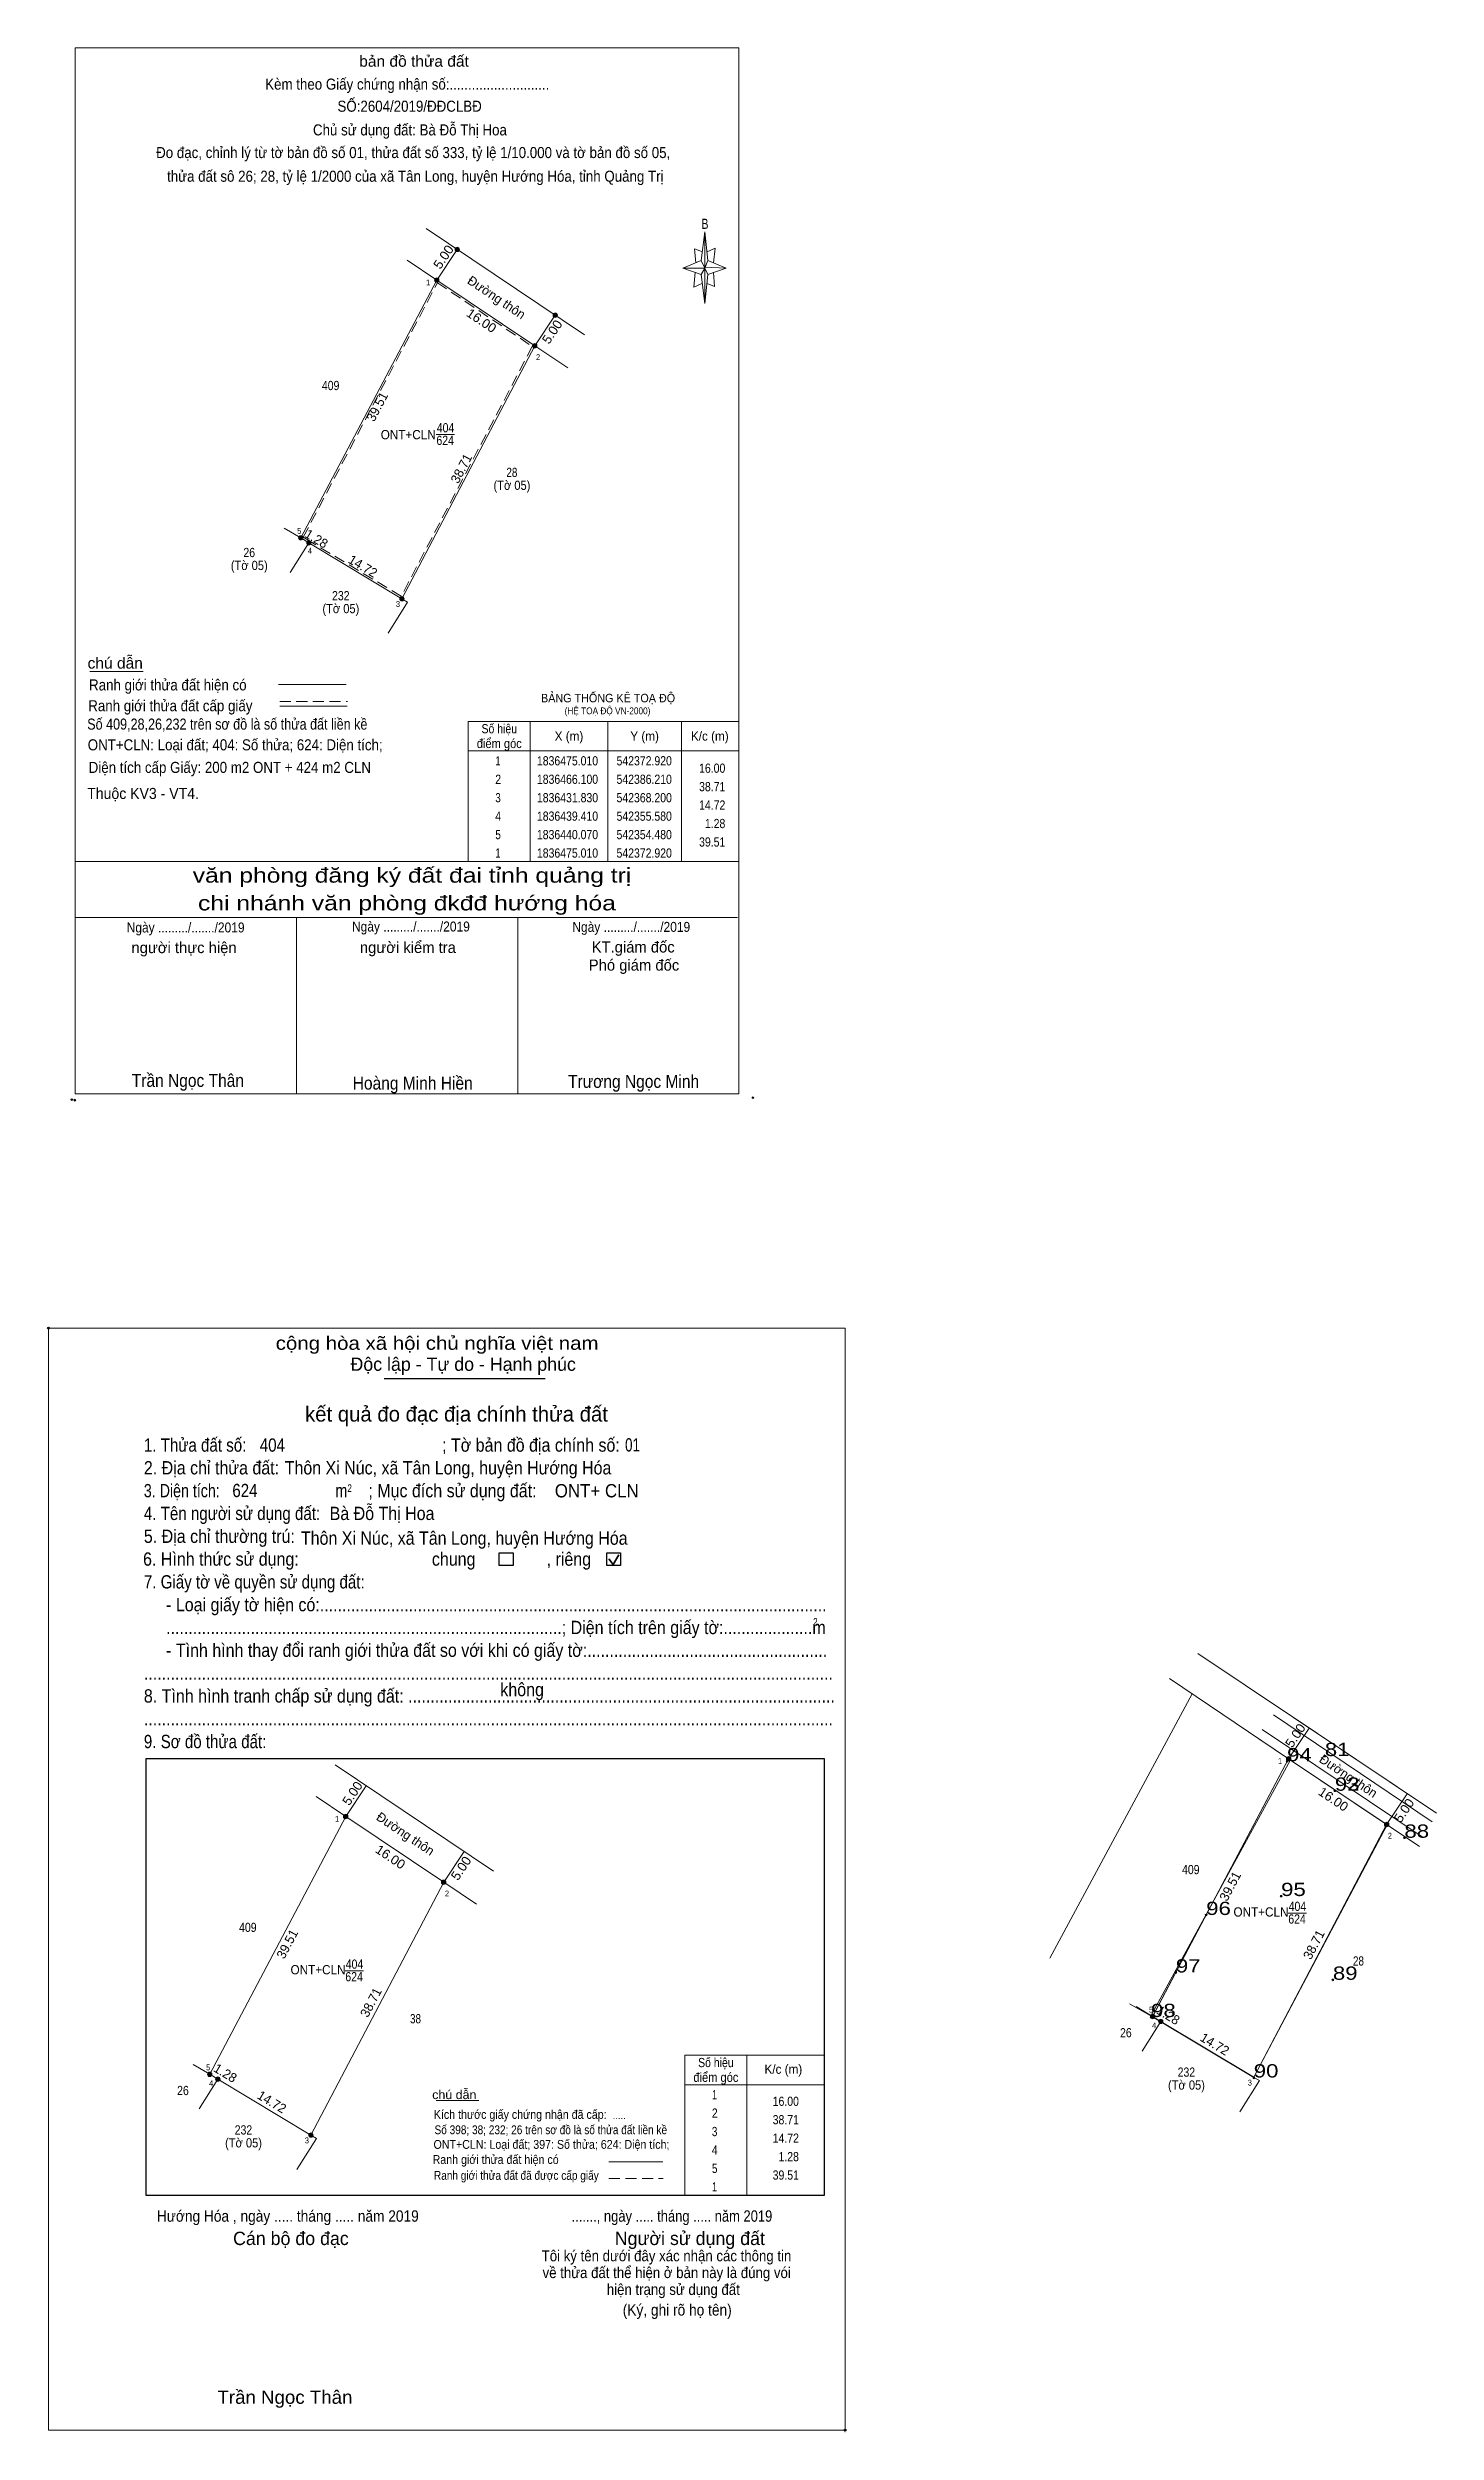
# Model space of a CAD drawing. Header units: metres. Extents: x 542205 to 542393, y 1836384 to 1836707.
import ezdxf
from ezdxf.enums import TextEntityAlignment as Align

# ---------------------------------------------------------------- set-up
doc = ezdxf.new("R2010")
doc.units = ezdxf.units.M
doc.header["$LTSCALE"] = 0.5
doc.header["$PDMODE"] = 32
doc.header["$PDSIZE"] = 0.25
doc.linetypes.add('MEDIUM_DASHED', pattern=[4.5, 3, -1.5])
for name, color, linetype, lineweight in [('1', 7, 'Continuous', 13), ('10', 7, 'Continuous', 13), ('12', 7, 'Continuous', 13), ('17', 7, 'Continuous', 13), ('2', 7, 'Continuous', 25), ('36', 7, 'Continuous', 13), ('5', 7, 'Continuous', 13), ('6', 7, 'Continuous', 13), ('63', 7, 'Continuous', 13)]:
    doc.layers.add(name, color=color, linetype=linetype, lineweight=lineweight)

msp = doc.modelspace()

# ---------------------------------------------------------------- hatches: boundary and pattern name
at = {"layer": '63'}
for points in [[(542260.48, 1836679.56, 1), (542259.88, 1836679.56, 1)], [(542257.7, 1836675.4, 1), (542257.1, 1836675.4, 1)], [(542273.77, 1836670.65, 1), (542273.17, 1836670.65, 1)], [(542270.99, 1836666.49, 1), (542270.39, 1836666.49, 1)], [(542239.26, 1836640.46, 1), (542238.66, 1836640.46, 1)], [(542240.36, 1836639.8, 1), (542239.76, 1836639.8, 1)], [(542252.98, 1836632.22, 1), (542252.38, 1836632.22, 1)], [(542373.22, 1836475.01, 1), (542372.62, 1836475.01, 1)], [(542245.35, 1836467.18, 1), (542244.75, 1836467.18, 1)], [(542386.51, 1836466.1, 1), (542385.91, 1836466.1, 1)], [(542258.64, 1836458.27, 1), (542258.04, 1836458.27, 1)], [(542354.78, 1836440.07, 1), (542354.18, 1836440.07, 1)], [(542355.88, 1836439.41, 1), (542355.28, 1836439.41, 1)], [(542226.91, 1836432.24, 1), (542226.31, 1836432.24, 1)], [(542228.01, 1836431.58, 1), (542227.41, 1836431.58, 1)], [(542240.63, 1836424, 1), (542240.03, 1836424, 1)]]:
    msp.add_hatch(color=256, dxfattribs=at).paths.add_polyline_path(points)

# ---------------------------------------------------------------- linework, layer by layer
at = {"layer": '1'}
for p, q in [((542238.96, 1836640.46), (542240.06, 1836639.8)), ((542354.48, 1836440.07), (542355.58, 1836439.41))]:
    msp.add_line(p, q, dxfattribs=at)
at = {"layer": '1', "linetype": 'MEDIUM_DASHED'}
msp.add_lwpolyline([(542257.49, 1836675.04), (542270.36, 1836666.41), (542252.58, 1836632.57), (542240.19, 1836640.01), (542239.29, 1836640.55)], close=True, dxfattribs=at)
at = {"layer": '1'}
for points in [[(542257.4, 1836675.4), (542270.69, 1836666.49), (542252.68, 1836632.22)], [(542372.92, 1836475.01), (542386.21, 1836466.1), (542368.2, 1836431.83)]]:
    msp.add_lwpolyline(points, dxfattribs=at)
msp.add_lwpolyline([(542372.92, 1836475.01), (542386.21, 1836466.1), (542368.2, 1836431.83), (542355.58, 1836439.41), (542354.48, 1836440.07)], close=True, dxfattribs=at)
at = {"layer": '10'}
for p, q in [((542255.97, 1836682.38), (542277.43, 1836668)), ((542257.4, 1836675.4), (542238.96, 1836640.46)), ((542252.68, 1836632.22), (542270.69, 1836666.49)), ((542236.72, 1836641.8), (542238.96, 1836640.46)), ((542237.53, 1836635.76), (542240.06, 1836639.8)), ((542240.06, 1836639.8), (542252.68, 1836632.22)), ((542371.49, 1836481.99), (542392.95, 1836467.61)), ((542372.92, 1836475.01), (542354.48, 1836440.07)), ((542368.2, 1836431.83), (542386.21, 1836466.1)), ((542352.24, 1836441.41), (542354.48, 1836440.07)), ((542353.05, 1836435.37), (542355.58, 1836439.41)), ((542355.58, 1836439.41), (542368.2, 1836431.83)), ((542368.96, 1836431.38), (542366.31, 1836427.16))]:
    msp.add_line(p, q, dxfattribs=at)
for points in [[(542253.38, 1836678.1), (542257.4, 1836675.4), (542270.69, 1836666.49), (542275.16, 1836663.5)], [(542252.68, 1836632.22), (542253.44, 1836631.77), (542250.79, 1836627.55)], [(542368.9, 1836477.71), (542372.92, 1836475.01), (542386.21, 1836466.1), (542390.68, 1836463.11)]]:
    msp.add_lwpolyline(points, dxfattribs=at)
at = {"layer": '12'}
for p, q in [((542360.62, 1836489.27), (542392.95, 1836467.61)), ((542356.76, 1836485.86), (542372.92, 1836475.01)), ((542370.89, 1836480.94), (542392.4, 1836466.45)), ((542369.34, 1836478.95), (542391.17, 1836464.31)), ((542354.46, 1836440.03), (542372.92, 1836475.01)), ((542354.46, 1836440.03), (542372.92, 1836475.01)), ((542372.92, 1836475.01), (542386.28, 1836466.06)), ((542368.2, 1836431.83), (542386.28, 1836466.06)), ((542386.28, 1836466.06), (542390.68, 1836463.11)), ((542354.46, 1836440.03), (542351.33, 1836441.8)), ((542368.22, 1836431.82), (542354.46, 1836440.03))]:
    msp.add_line(p, q, dxfattribs=at)
msp.add_lwpolyline([(542354.46, 1836440.03), (542368.22, 1836431.82), (542368.96, 1836431.38), (542366.31, 1836427.16)], dxfattribs=at)
for p in [(542372.71, 1836474.66), (542377.83, 1836475.37), (542379.19, 1836470.67), (542388.62, 1836464.3), (542371.9, 1836456.4), (542361.74, 1836453.83), (542357.63, 1836446.04), (542378.92, 1836445.05), (542354.27, 1836440), (542368.22, 1836431.75)]:
    msp.add_point(p, dxfattribs=at)
at = {"layer": '17'}
for p, q in [((542210.36, 1836622.34), (542217.6, 1836622.34)), ((542257.3, 1836428.7), (542263.09, 1836428.7))]:
    msp.add_line(p, q, dxfattribs=at)
at = {"layer": '2'}
for p, q in [((542250.25, 1836526.53), (542272.09, 1836526.53)), ((542218.01, 1836475.02), (542309.95, 1836475.02)), ((542309.95, 1836475.02), (542309.95, 1836415.83))]:
    msp.add_line(p, q, dxfattribs=at)
at = {"layer": '2', "lineweight": 35}
for p, q in [((542280.72, 1836502.12), (542281.33, 1836501.32)), ((542281.33, 1836501.32), (542282.08, 1836502.66))]:
    msp.add_line(p, q, dxfattribs=at)
at = {"layer": '2', "lineweight": 13}
msp.add_lwpolyline([(542204.76, 1836533.38), (542312.77, 1836533.38), (542312.77, 1836384), (542204.76, 1836384)], close=True, dxfattribs=at)
at = {"layer": '2'}
for points in [[(542265.88, 1836502.91), (542267.74, 1836502.91), (542267.74, 1836501.18), (542265.88, 1836501.18)], [(542280.47, 1836502.91), (542282.33, 1836502.91), (542282.33, 1836501.18), (542280.47, 1836501.18)]]:
    msp.add_lwpolyline(points, close=True, dxfattribs=at)
msp.add_lwpolyline([(542309.95, 1836415.83), (542218.01, 1836415.83), (542218.01, 1836475.02)], dxfattribs=at)
for p in [(542204.76, 1836533.38), (542312.77, 1836384)]:
    msp.add_point(p, dxfattribs=at)
at = {"layer": '36'}
for p, q in [((542359.82, 1836483.8), (542340.52, 1836447.98)), ((542373.18, 1836474.84), (542354.15, 1836439.98))]:
    msp.add_line(p, q, dxfattribs=at)
at = {"layer": '5'}
for p, q in [((542293.25, 1836678.04), (542293.75, 1836681.94)), ((542294.15, 1836678.04), (542296.65, 1836677.04)), ((542293.25, 1836676.14), (542290.75, 1836677.04)), ((542294.15, 1836676.14), (542293.75, 1836672.24)), ((542295.05, 1836674.54), (542294.05, 1836674.94)), ((542294.95, 1836676.44), (542295.05, 1836674.54)), ((542208.38, 1836596.6), (542298.38, 1836596.6)), ((542208.38, 1836589), (542298.18, 1836589)), ((542208.38, 1836589), (542298.18, 1836589)), ((542208.38, 1836589), (542298.18, 1836589)), ((542238.38, 1836565.1), (542238.38, 1836589)), ((542268.38, 1836565.1), (542268.38, 1836589))]:
    msp.add_line(p, q, dxfattribs=at)
for points in [[(542208.38, 1836706.9), (542298.38, 1836706.9), (542298.38, 1836565.1), (542208.38, 1836565.1)], [(542293.75, 1836681.94), (542294.15, 1836678.04), (542293.75, 1836677.04)], [(542293.75, 1836677.04), (542290.75, 1836677.04), (542293.25, 1836678.04), (542294.15, 1836676.14), (542296.65, 1836677.04), (542293.75, 1836677.14)], [(542293.75, 1836677.04), (542293.75, 1836672.24), (542293.25, 1836676.14)]]:
    msp.add_lwpolyline(points, close=True, dxfattribs=at)
for points in [[(542293.75, 1836677.04), (542293.25, 1836678.04), (542290.75, 1836677.04)], [(542293.45, 1836679.24), (542292.35, 1836679.64), (542292.55, 1836677.74)], [(542294.05, 1836679.24), (542295.15, 1836679.74), (542294.95, 1836677.74)], [(542292.45, 1836676.44), (542292.25, 1836674.44), (542293.35, 1836674.94)], [(542293.75, 1836677.04), (542294.15, 1836676.14), (542296.65, 1836677.04)], [(542298.38, 1836565.1), (542208.38, 1836565.1), (542208.38, 1836589)]]:
    msp.add_lwpolyline(points, dxfattribs=at)
for p in [(542207.91, 1836564.33), (542208.31, 1836564.26)]:
    msp.add_point(p, dxfattribs=at)
at = {"layer": '6'}
for p, q in [((542235.96, 1836620.6), (542245.1, 1836620.6)), ((542236.1, 1836617.67), (542245.24, 1836617.67)), ((542280.74, 1836420.38), (542288.06, 1836420.38))]:
    msp.add_line(p, q, dxfattribs=at)
at = {"layer": '6', "linetype": 'MEDIUM_DASHED'}
for p, q in [((542236.1, 1836618.29), (542245.3, 1836618.29)), ((542280.74, 1836418.13), (542288.1, 1836418.13))]:
    msp.add_line(p, q, dxfattribs=at)
at = {"layer": '6'}
msp.add_point((542300.28, 1836564.6), dxfattribs=at)
at = {"layer": '63'}
for p, q in [((542260.18, 1836679.56), (542257.4, 1836675.4)), ((542273.47, 1836670.65), (542270.69, 1836666.49)), ((542257.34, 1836654.47), (542259.82, 1836654.47)), ((542270.08, 1836615.6), (542270.08, 1836596.6)), ((542280.58, 1836615.6), (542280.58, 1836596.6)), ((542290.58, 1836615.6), (542290.58, 1836596.6)), ((542261.68, 1836611.6), (542298.38, 1836611.6)), ((542375.7, 1836479.17), (542372.92, 1836475.01)), ((542243.62, 1836474.16), (542265.08, 1836459.78)), ((542247.83, 1836471.34), (542245.05, 1836467.18)), ((542245.05, 1836467.18), (542226.61, 1836432.24)), ((542388.99, 1836470.26), (542386.21, 1836466.1)), ((542261.12, 1836462.43), (542258.34, 1836458.27)), ((542240.33, 1836424), (542258.34, 1836458.27)), ((542372.86, 1836454.08), (542375.34, 1836454.08)), ((542244.99, 1836446.25), (542247.47, 1836446.25)), ((542299.45, 1836434.83), (542299.45, 1836415.83)), ((542309.95, 1836434.83), (542309.95, 1836415.83)), ((542224.37, 1836433.58), (542226.61, 1836432.24)), ((542225.18, 1836427.54), (542227.71, 1836431.58)), ((542226.61, 1836432.24), (542227.71, 1836431.58)), ((542227.71, 1836431.58), (542240.33, 1836424)), ((542291.05, 1836430.83), (542309.95, 1836430.83))]:
    msp.add_line(p, q, dxfattribs=at)
for points in [[(542261.68, 1836615.6), (542298.38, 1836615.6), (542298.38, 1836596.6), (542261.68, 1836596.6)], [(542245.05, 1836467.18), (542258.34, 1836458.27), (542240.33, 1836424), (542227.71, 1836431.58), (542226.61, 1836432.24)]]:
    msp.add_lwpolyline(points, close=True, dxfattribs=at)
for points in [[(542245.05, 1836467.18), (542258.34, 1836458.27), (542240.33, 1836424)], [(542241.03, 1836469.88), (542245.05, 1836467.18), (542258.34, 1836458.27), (542262.81, 1836455.28)], [(542309.95, 1836415.83), (542291.05, 1836415.83), (542291.05, 1836434.83), (542309.95, 1836434.83)], [(542240.33, 1836424), (542241.09, 1836423.55), (542238.44, 1836419.33)]]:
    msp.add_lwpolyline(points, dxfattribs=at)
for centre in [(542260.18, 1836679.56), (542257.4, 1836675.4), (542273.47, 1836670.65), (542270.69, 1836666.49), (542238.96, 1836640.46), (542240.06, 1836639.8), (542252.68, 1836632.22), (542372.92, 1836475.01), (542245.05, 1836467.18), (542386.21, 1836466.1), (542258.34, 1836458.27), (542354.48, 1836440.07), (542355.58, 1836439.41), (542226.61, 1836432.24), (542227.71, 1836431.58), (542240.33, 1836424)]:
    msp.add_circle(centre, 0.3, dxfattribs=at)

# ---------------------------------------------------------------- texts
at = {"layer": '1'}
for s, width, p in [('ONT+CLN', 0.95, (542253.53, 1836653.83)), ('404', 0.85, (542258.59, 1836654.77)), ('624', 0.85, (542258.54, 1836653.06)), ('ONT+CLN', 0.95, (542369.17, 1836453.62)), ('404', 0.85, (542374.11, 1836454.38)), ('624', 0.85, (542374.06, 1836452.67))]:
    msp.add_text(s, height=1.25, dxfattribs=dict(at, width=width)).set_placement(p, align=Align.CENTER)
for s, height, width, p in [('BẢNG THỐNG KÊ TOẠ ĐỘ ', 1.15, 0.95, (542271.54, 1836618.18)), ('(HỆ TOẠ ĐỘ VN-2000)', 0.93, 0.9, (542274.74, 1836616.56))]:
    msp.add_text(s, height=height, dxfattribs=dict(at, width=width)).set_placement(p)
at = {"layer": '12', "width": 1.25}
for s, p in [('81', (542377.83, 1836475.37)), ('94', (542372.71, 1836474.66)), ('92', (542379.19, 1836470.67)), ('93', (542379.19, 1836470.67)), ('88', (542388.62, 1836464.3)), ('95', (542371.9, 1836456.4)), ('96', (542361.74, 1836453.83)), ('97', (542357.63, 1836446.04)), ('89', (542378.92, 1836445.05)), ('98', (542354.27, 1836440)), ('90', (542368.19, 1836431.81))]:
    msp.add_text(s, height=1.8, dxfattribs=at).set_placement(p)
at = {"layer": '2'}
for s, height, width, p in [('cộng hòa xã hội chủ nghĩa việt nam', 1.803, 1.15, (542235.56, 1836530.43)), ('1. Thửa đất số:', 1.803, 0.85, (542217.68, 1836516.62)), ('404', 1.8, 0.85, (542233.4, 1836516.62)), ('; Tờ bản đồ địa chính số:', 1.803, 0.9, (542258.12, 1836516.62)), ('01', 1.8, 0.75, (542282.94, 1836516.65)), ('3. Diện tích:', 1.803, 0.8, (542217.68, 1836510.44)), ('2. Địa chỉ thửa đất:', 1.803, 0.9, (542217.68, 1836513.54)), ('Thôn Xi Núc, xã Tân Long, huyện Hướng Hóa', 1.8, 0.9, (542236.78, 1836513.54)), ('; Mục đích sử dụng đất:', 1.803, 0.9, (542248.13, 1836510.44)), ('4. Tên người sử dụng đất:', 1.803, 0.85, (542217.68, 1836507.36)), ('624', 1.8, 0.85, (542229.68, 1836510.46)), ('Bà Đỗ Thị Hoa', 1.8, 0.9, (542242.88, 1836507.36)), ('m', 1.803, 0.8, (542243.66, 1836510.44)), ('2', 1.03, 0.8, (542245.28, 1836511.16)), ('ONT+ CLN', 1.8, 0.95, (542273.41, 1836510.43)), ('5. Địa chỉ thường trú:', 1.803, 0.9, (542217.68, 1836504.26)), ('Thôn Xi Núc, xã Tân Long, huyện Hướng Hóa', 1.8, 0.9, (542238.98, 1836504.01)), ('6. Hình thức sử dụng:', 1.803, 0.9, (542217.57, 1836501.17)), ('chung                , riêng', 1.803, 0.9, (542256.74, 1836501.17)), ('7. Giấy tờ về quyền sử dụng đất:', 1.803, 0.85, (542217.68, 1836498.08)), ('     - Loại giấy tờ hiện có:..................................................................................................................', 1.803, 0.9, (542217.68, 1836494.99)), ('     .........................................................................................; Diện tích trên giấy tờ:....................m', 1.803, 0.9, (542217.68, 1836491.9)), ('2', 1.03, 0.8, (542308.44, 1836493.04)), ('     - Tình hình thay đổi ranh giới thửa đất so với khi có giấy tờ:......................................................', 1.803, 0.9, (542217.68, 1836488.81)), ('8. Tình hình tranh chấp sử dụng đất: ................................................................................................', 1.803, 0.9, (542217.68, 1836482.62)), ('...........................................................................................................................................................', 1.803, 0.9, (542217.68, 1836485.72)), ('không', 1.803, 0.9, (542266.02, 1836483.48)), ('9. Sơ đồ thửa đất:', 1.803, 0.85, (542217.68, 1836476.44)), ('...........................................................................................................................................................', 1.803, 0.9, (542217.68, 1836479.54)), ('Hướng Hóa , ngày ..... tháng ..... năm 2019', 1.544, 0.9, (542219.44, 1836412.26)), ('......., ngày ..... tháng ..... năm 2019', 1.544, 0.85, (542275.68, 1836412.26)), ('(Ký, ghi rõ họ tên)', 1.545, 0.9, (542282.62, 1836399.54)), ('Trần Ngọc Thân', 1.804, 1.05, (542227.66, 1836387.58))]:
    msp.add_text(s, height=height, dxfattribs=dict(at, width=width)).set_placement(p)
for s, p in [('Độc lập - Tự do - Hạnh phúc', (542245.7, 1836527.58)), ('Cán bộ đo đạc', (542229.78, 1836409.1)), ('Người sử dụng đất', (542281.54, 1836409.1))]:
    msp.add_text(s, height=1.803, dxfattribs=at).set_placement(p)
for s, height, p in [('kết quả đo đạc địa chính thửa đất', 2.061, (542260.075, 1836520.7)), ('.', 0.5152, (542312.7549, 1836383.72))]:
    msp.add_text(s, height=height, dxfattribs=at).set_placement(p, align=Align.CENTER)
for s, height, width, p in [('.....', 1, 0.95, (542282.145, 1836426.18)), ('Tôi ký tên dưới đây xác nhận các thông tin', 1.489, 0.9, (542288.555, 1836406.9)), ('về thửa đất thể hiện ở bản này là đúng vói', 1.489, 0.9, (542288.58, 1836404.62)), ('hiện trạng sử dụng đất', 1.489, 0.9, (542289.48, 1836402.34))]:
    msp.add_text(s, height=height, dxfattribs=dict(at, width=width)).set_placement(p, align=Align.CENTER)
at = {"layer": '5'}
for s, height, width, p in [('bản đồ thửa đất', 1.5, 1.05, (542254.32, 1836704.32)), ('Kèm theo Giấy chứng nhận số:...........................', 1.5, 0.9, (542253.4, 1836701.21)), ('SỐ:2604/2019/ĐĐCLBĐ', 1.5, 0.9, (542253.72, 1836698.22)), ('Chủ sử dụng đất: Bà Đỗ Thị Hoa', 1.5, 0.9, (542253.76, 1836695.01)), ('Đo đạc, chỉnh lý từ tờ bản đồ số 01, thửa đất số 333, tỷ lệ 1/10.000 và tờ bản đồ số 05,', 1.5, 0.9, (542254.205, 1836691.94)), ('thửa đất sô 26; 28, tỷ lệ 1/2000 của xã Tân Long, huyện Hướng Hóa, tỉnh Quảng Trị', 1.5, 0.9, (542254.49, 1836688.73)), ('B', 1.378, 0.75, (542293.78, 1836682.34)), ('văn phòng đăng ký đất đai tỉnh quảng trị', 2, 1.25, (542254.045, 1836593.74)), ('chi nhánh văn phòng đkđđ hướng hóa', 2, 1.25, (542253.355, 1836589.98)), ('Ngày ........./......./2019', 1.35, 0.9, (542223.345, 1836586.99)), ('Ngày ........./......./2019', 1.35, 0.9, (542253.895, 1836587.12)), ('Ngày ........./......./2019', 1.35, 0.9, (542283.775, 1836587.07)), ('Trần Ngọc Thân', 1.75, 0.9, (542223.65, 1836566.06)), ('Hoàng Minh Hiền', 1.75, 0.9, (542254.14, 1836565.7)), ('Trương Ngọc Minh', 1.75, 0.9, (542284.095, 1836565.93))]:
    msp.add_text(s, height=height, dxfattribs=dict(at, width=width)).set_placement(p, align=Align.CENTER)
for s, p in [('người thực hiện', (542223.13, 1836584.19)), ('người kiểm tra', (542253.485, 1836584.21)), ('Phó giám đốc', (542284.15, 1836581.82)), ('KT.giám đốc', (542284.035, 1836584.27))]:
    msp.add_text(s, height=1.5, dxfattribs=at).set_placement(p, align=Align.CENTER)
at = {"layer": '6'}
for s, height, width, p in [('chú dẫn', 1.5, 1.05, (542210.05, 1836622.75)), ('Ranh giới thửa đất hiện có ', 1.5, 0.9, (542210.25, 1836619.79)), ('Số 409,28,26,232 trên sơ đồ là số thửa đất liền kề', 1.5, 0.85, (542210, 1836614.48)), ('Ranh giới thửa đất cấp giấy', 1.5, 0.9, (542210.14, 1836616.97)), ('ONT+CLN: Loại đất; 404: Số thửa; 624: Diện tích;', 1.5, 0.9, (542210.07, 1836611.67)), ('Diện tích cấp Giấy: 200 m2 ONT + 424 m2 CLN', 1.5, 0.9, (542210.2, 1836608.61)), ('Thuộc KV3 - VT4.', 1.5, 0.95, (542210, 1836605.08)), ('chú dẫn', 1.2, 1.05, (542256.78, 1836428.88)), ('Kích thước giấy chứng nhận đã cấp:', 1.2, 0.9, (542257, 1836426.2)), ('Số 398; 38; 232; 26 trên sơ đồ là số thửa đất liền kề', 1.2, 0.85, (542257.1, 1836424.12)), ('ONT+CLN: Loại đất; 397: Số thửa; 624: Diện tích;', 1.2, 0.9, (542256.96, 1836422.14)), ('Ranh giới thửa đất hiện có ', 1.2, 0.9, (542256.84, 1836420.09)), ('Ranh giới thửa đất đã được cấp giấy', 1.2, 0.85, (542257.02, 1836417.94))]:
    msp.add_text(s, height=height, dxfattribs=dict(at, width=width)).set_placement(p)
at = {"layer": '63', "width": 1.05}
for s, rotation, p in [('5.00', 56.246, (542258.8309, 1836678.1927)), ('16.00', 326.161, (542263.122, 1836669.3984)), ('5.00', 56.246, (542273.5709, 1836668.0427)), ('5.00', 56.246, (542374.3509, 1836477.8027)), ('5.00', 56.246, (542246.4809, 1836469.9727)), ('16.00', 326.161, (542378.642, 1836469.0084)), ('5.00', 56.246, (542389.0909, 1836467.6527)), ('16.00', 326.161, (542250.772, 1836461.1784)), ('5.00', 56.246, (542261.2209, 1836459.8227))]:
    msp.add_text(s, height=1.25, rotation=rotation, dxfattribs=at).set_placement(p, align=Align.CENTER)
at = {"layer": '63'}
for s, height, width, p in [(' 1', 0.8, 0.9, (542256.51, 1836674.68)), (' 2', 0.8, 0.9, (542271.41, 1836664.56)), (' 5', 0.8, 0.9, (542239.02, 1836641)), (' 4', 0.8, 0.95, (542240.49, 1836638.32)), (' 3', 0.8, 0.95, (542252.42, 1836631.1)), ('16.00', 1.25, 0.85, (542296.53, 1836608.63)), ('38.71', 1.25, 0.85, (542296.53, 1836606.13)), ('14.72', 1.25, 0.85, (542296.53, 1836603.63)), ('39.51', 1.25, 0.85, (542296.53, 1836598.63)), ('1.28', 1.25, 0.85, (542296.53, 1836601.13)), (' 1', 0.8, 0.9, (542372.03, 1836474.29)), (' 1', 0.8, 0.9, (542244.16, 1836466.46)), (' 2', 0.8, 0.9, (542386.93, 1836464.17)), (' 2', 0.8, 0.9, (542259.06, 1836456.34)), (' 5', 0.8, 0.9, (542354.54, 1836440.61)), (' 4', 0.8, 0.95, (542354.96, 1836438.45)), (' 5', 0.8, 0.9, (542226.67, 1836432.78)), (' 4', 0.8, 0.95, (542227.09, 1836430.62)), ('16.00', 1.25, 0.85, (542306.51, 1836427.96)), (' 3', 0.8, 0.95, (542367.94, 1836430.71)), ('38.71', 1.25, 0.85, (542306.51, 1836425.46)), (' 3', 0.8, 0.95, (542240.07, 1836422.88)), ('14.72', 1.25, 0.85, (542306.51, 1836422.96)), ('39.51', 1.25, 0.85, (542306.51, 1836417.96)), ('1.28', 1.25, 0.85, (542306.51, 1836420.46))]:
    msp.add_text(s, height=height, dxfattribs=dict(at, width=width)).set_placement(p, align=Align.RIGHT)
for s, rotation, p in [('Đường thôn', 326.161, (542265.157, 1836672.5386)), ('39.51', 62.177, (542249.8802, 1836657.9583)), ('38.71', 62.277, (542261.2866, 1836649.5793)), ('1.28', 329.036, (542240.7585, 1836639.8149)), ('14.72', 329.01, (542247.0632, 1836636.0949)), ('Đường thôn', 326.161, (542380.677, 1836472.1486)), ('Đường thôn', 326.161, (542252.807, 1836464.3186)), ('39.51', 62.177, (542365.5502, 1836457.4383)), ('39.51', 62.177, (542237.6802, 1836449.6083)), ('38.71', 62.277, (542376.8966, 1836449.5193)), ('38.71', 62.277, (542249.0266, 1836441.6893)), ('1.28', 329.036, (542356.2785, 1836439.7049)), ('14.72', 329.01, (542362.5832, 1836435.7949)), ('1.28', 329.036, (542228.4085, 1836431.8749)), ('14.72', 329.01, (542234.7132, 1836427.9649))]:
    msp.add_text(s, height=1.25, rotation=rotation, dxfattribs=at).set_placement(p, align=Align.CENTER)
for s, width, p in [('409', 0.85, (542243.01, 1836660.49)), ('(Tờ 05)', 0.9, (542267.595, 1836646.97)), ('28', 0.8, (542267.59, 1836648.72)), ('26', 0.85, (542231.97, 1836637.86)), ('(Tờ 05)', 0.9, (542231.975, 1836636.11)), ('232', 0.85, (542244.385, 1836632.01)), ('(Tờ 05)', 0.9, (542244.395, 1836630.26)), ('điểm góc', 0.9, (542265.88, 1836611.98)), ('Số hiệu', 0.85, (542265.88, 1836613.98)), ('X (m)', 0.95, (542275.33, 1836612.98)), ('Y (m)', 0.95, (542285.585, 1836612.98)), ('K/c (m)', 0.95, (542294.425, 1836612.98)), (' 1', 0.75, (542265.53, 1836609.63)), ('1836475.010', 0.85, (542275.13, 1836609.63)), ('542372.920', 0.85, (542285.53, 1836609.63)), (' 2', 0.85, (542265.535, 1836607.13)), ('1836466.100', 0.85, (542275.13, 1836607.13)), ('542386.210', 0.85, (542285.53, 1836607.13)), (' 4', 0.85, (542265.53, 1836602.13)), (' 3', 0.8, (542265.525, 1836604.63)), ('1836431.830', 0.85, (542275.13, 1836604.63)), ('1836439.410', 0.85, (542275.13, 1836602.13)), ('542368.200', 0.85, (542285.53, 1836604.63)), ('542355.580', 0.85, (542285.53, 1836602.13)), (' 5', 0.8, (542265.535, 1836599.63)), ('1836440.070', 0.85, (542275.13, 1836599.63)), ('542354.480', 0.85, (542285.53, 1836599.63)), (' 1', 0.75, (542265.53, 1836597.13)), ('1836475.010', 0.85, (542275.13, 1836597.13)), ('542372.920', 0.85, (542285.53, 1836597.13)), ('409', 0.85, (542359.65, 1836459.36)), ('409', 0.85, (542231.78, 1836451.53)), ('404', 0.85, (542246.24, 1836446.55)), ('28', 0.8, (542382.39, 1836446.98)), ('ONT+CLN', 0.95, (542241.3, 1836445.79)), ('624', 0.85, (542246.19, 1836444.84)), ('38', 0.8, (542254.52, 1836439.15)), ('26', 0.85, (542350.85, 1836437.25)), ('điểm góc', 0.9, (542295.25, 1836431.21)), ('Số hiệu', 0.85, (542295.25, 1836433.21)), ('K/c (m)', 0.95, (542304.405, 1836432.31)), ('232', 0.85, (542359.055, 1836431.91)), ('26', 0.85, (542222.98, 1836429.42)), (' 1', 0.75, (542294.9, 1836428.86)), ('(Tờ 05)', 0.9, (542359.065, 1836430.16)), ('232', 0.85, (542231.185, 1836424.08)), (' 3', 0.8, (542294.895, 1836423.86)), (' 2', 0.85, (542294.905, 1836426.36)), ('(Tờ 05)', 0.9, (542231.195, 1836422.33)), (' 4', 0.85, (542294.9, 1836421.36)), (' 5', 0.8, (542294.905, 1836418.86)), (' 1', 0.75, (542294.9, 1836416.36))]:
    msp.add_text(s, height=1.25, dxfattribs=dict(at, width=width)).set_placement(p, align=Align.CENTER)

doc.saveas('drawing.dxf')
